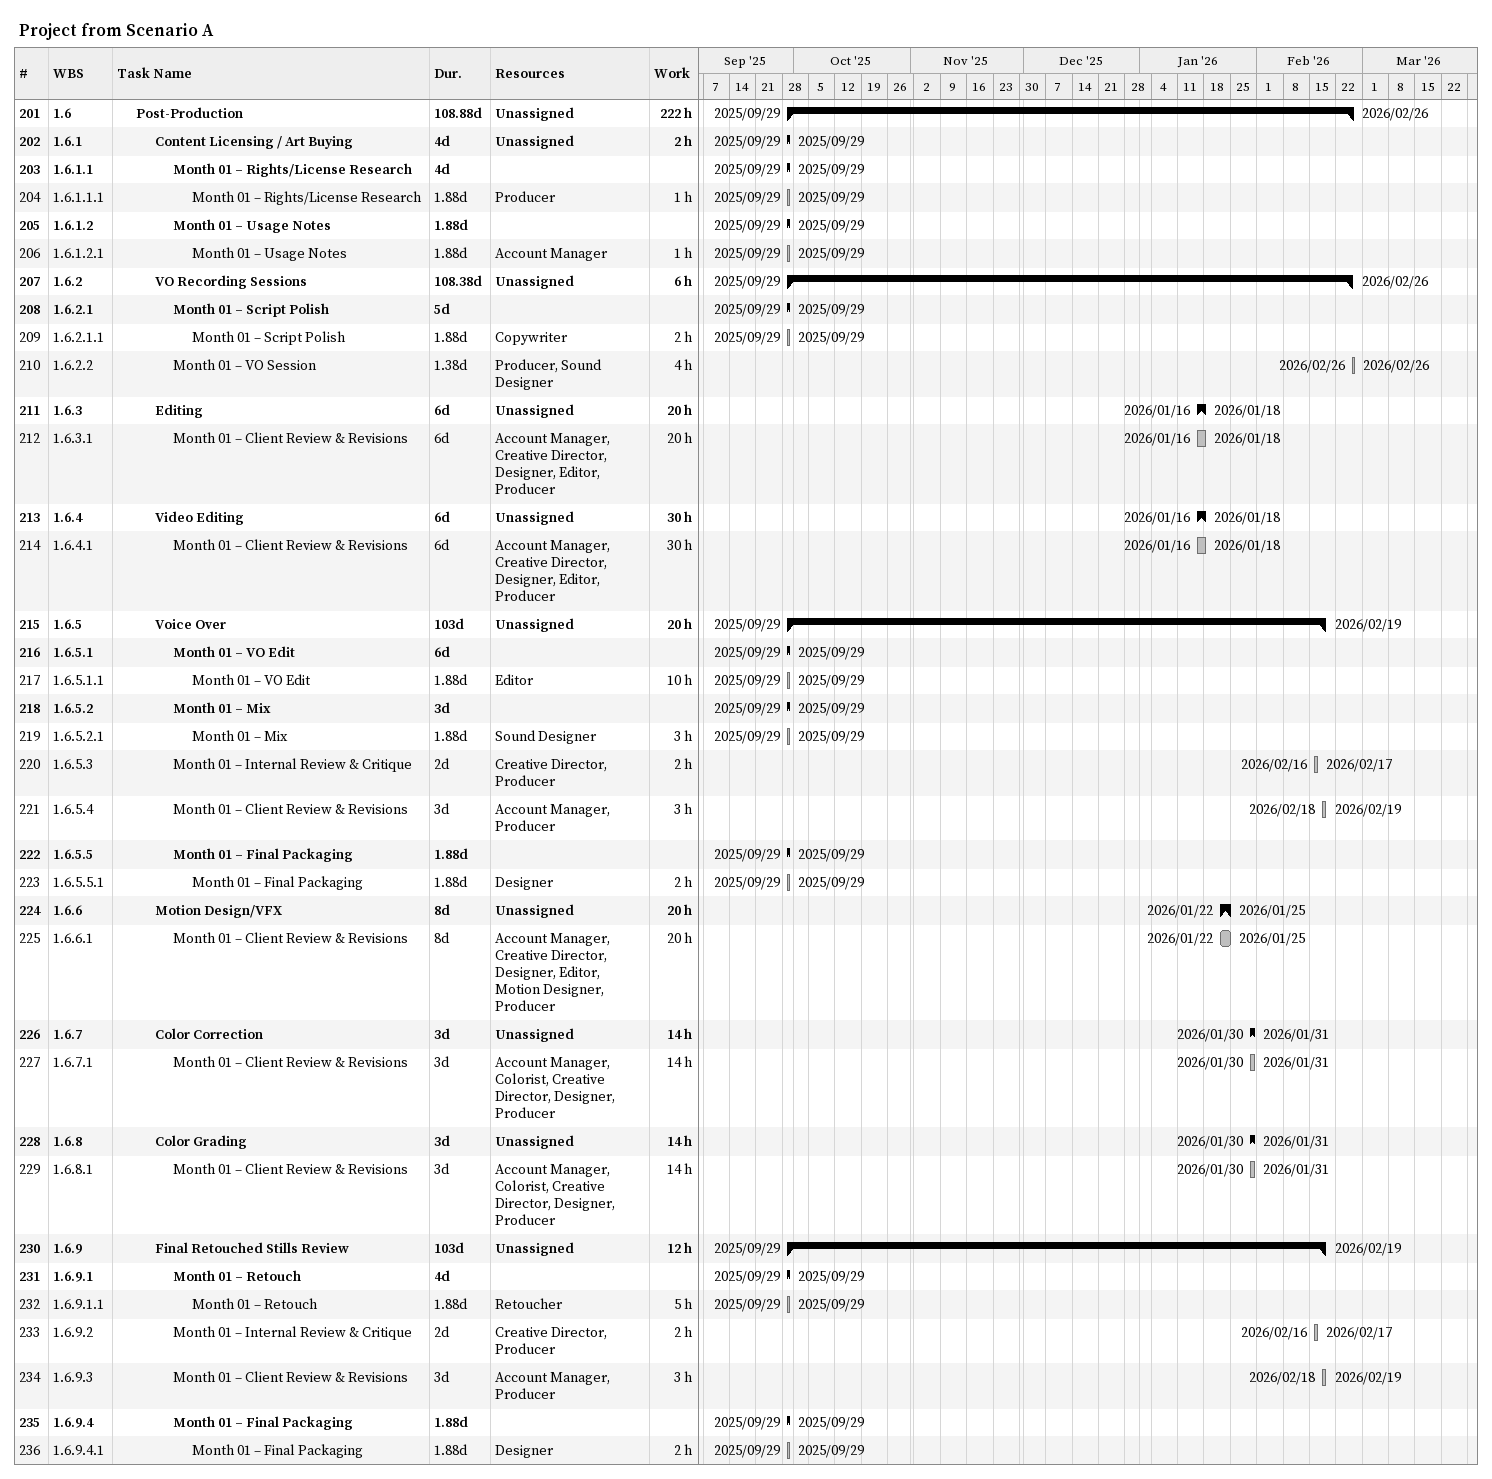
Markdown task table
Project from Scenario A

| ID | WBS | Task | Duration | Start | Finish | Resources | Work (h) |
|---|---|---|---|---|---|---|---|
| 201 | 1.6 | **Post-Production** | 108.88d | 2025-09-29 | 2026-02-26 | Unassigned | 222 |
| 202 | 1.6.1 | **Content Licensing / Art Buying** | 4d | 2025-09-29 | 2025-09-29 | Unassigned | 2 |
| 203 | 1.6.1.1 | **Month 01 – Rights/License Research** | 4d | 2025-09-29 | 2025-09-29 |  |  |
| 204 | 1.6.1.1.1 | Month 01 – Rights/License Research | 1.88d | 2025-09-29 | 2025-09-29 | Producer | 1 |
| 205 | 1.6.1.2 | **Month 01 – Usage Notes** | 1.88d | 2025-09-29 | 2025-09-29 |  |  |
| 206 | 1.6.1.2.1 | Month 01 – Usage Notes | 1.88d | 2025-09-29 | 2025-09-29 | Account Manager | 1 |
| 207 | 1.6.2 | **VO Recording Sessions** | 108.38d | 2025-09-29 | 2026-02-26 | Unassigned | 6 |
| 208 | 1.6.2.1 | **Month 01 – Script Polish** | 5d | 2025-09-29 | 2025-09-29 |  |  |
| 209 | 1.6.2.1.1 | Month 01 – Script Polish | 1.88d | 2025-09-29 | 2025-09-29 | Copywriter | 2 |
| 210 | 1.6.2.2 | Month 01 – VO Session | 1.38d | 2026-02-26 | 2026-02-26 | Producer, Sound Designer | 4 |
| 211 | 1.6.3 | **Editing** | 6d | 2026-01-16 | 2026-01-18 | Unassigned | 20 |
| 212 | 1.6.3.1 | Month 01 – Client Review & Revisions | 6d | 2026-01-16 | 2026-01-18 | Account Manager, Creative Director, Designer, Editor, Producer | 20 |
| 213 | 1.6.4 | **Video Editing** | 6d | 2026-01-16 | 2026-01-18 | Unassigned | 30 |
| 214 | 1.6.4.1 | Month 01 – Client Review & Revisions | 6d | 2026-01-16 | 2026-01-18 | Account Manager, Creative Director, Designer, Editor, Producer | 30 |
| 215 | 1.6.5 | **Voice Over** | 103d | 2025-09-29 | 2026-02-19 | Unassigned | 20 |
| 216 | 1.6.5.1 | **Month 01 – VO Edit** | 6d | 2025-09-29 | 2025-09-29 |  |  |
| 217 | 1.6.5.1.1 | Month 01 – VO Edit | 1.88d | 2025-09-29 | 2025-09-29 | Editor | 10 |
| 218 | 1.6.5.2 | **Month 01 – Mix** | 3d | 2025-09-29 | 2025-09-29 |  |  |
| 219 | 1.6.5.2.1 | Month 01 – Mix | 1.88d | 2025-09-29 | 2025-09-29 | Sound Designer | 3 |
| 220 | 1.6.5.3 | Month 01 – Internal Review & Critique | 2d | 2026-02-16 | 2026-02-17 | Creative Director, Producer | 2 |
| 221 | 1.6.5.4 | Month 01 – Client Review & Revisions | 3d | 2026-02-18 | 2026-02-19 | Account Manager, Producer | 3 |
| 222 | 1.6.5.5 | **Month 01 – Final Packaging** | 1.88d | 2025-09-29 | 2025-09-29 |  |  |
| 223 | 1.6.5.5.1 | Month 01 – Final Packaging | 1.88d | 2025-09-29 | 2025-09-29 | Designer | 2 |
| 224 | 1.6.6 | **Motion Design/VFX** | 8d | 2026-01-22 | 2026-01-25 | Unassigned | 20 |
| 225 | 1.6.6.1 | Month 01 – Client Review & Revisions | 8d | 2026-01-22 | 2026-01-25 | Account Manager, Creative Director, Designer, Editor, Motion Designer, Producer | 20 |
| 226 | 1.6.7 | **Color Correction** | 3d | 2026-01-30 | 2026-01-31 | Unassigned | 14 |
| 227 | 1.6.7.1 | Month 01 – Client Review & Revisions | 3d | 2026-01-30 | 2026-01-31 | Account Manager, Colorist, Creative Director, Designer, Producer | 14 |
| 228 | 1.6.8 | **Color Grading** | 3d | 2026-01-30 | 2026-01-31 | Unassigned | 14 |
| 229 | 1.6.8.1 | Month 01 – Client Review & Revisions | 3d | 2026-01-30 | 2026-01-31 | Account Manager, Colorist, Creative Director, Designer, Producer | 14 |
| 230 | 1.6.9 | **Final Retouched Stills Review** | 103d | 2025-09-29 | 2026-02-19 | Unassigned | 12 |
| 231 | 1.6.9.1 | **Month 01 – Retouch** | 4d | 2025-09-29 | 2025-09-29 |  |  |
| 232 | 1.6.9.1.1 | Month 01 – Retouch | 1.88d | 2025-09-29 | 2025-09-29 | Retoucher | 5 |
| 233 | 1.6.9.2 | Month 01 – Internal Review & Critique | 2d | 2026-02-16 | 2026-02-17 | Creative Director, Producer | 2 |
| 234 | 1.6.9.3 | Month 01 – Client Review & Revisions | 3d | 2026-02-18 | 2026-02-19 | Account Manager, Producer | 3 |
| 235 | 1.6.9.4 | **Month 01 – Final Packaging** | 1.88d | 2025-09-29 | 2025-09-29 |  |  |
| 236 | 1.6.9.4.1 | Month 01 – Final Packaging | 1.88d | 2025-09-29 | 2025-09-29 | Designer | 2 |
